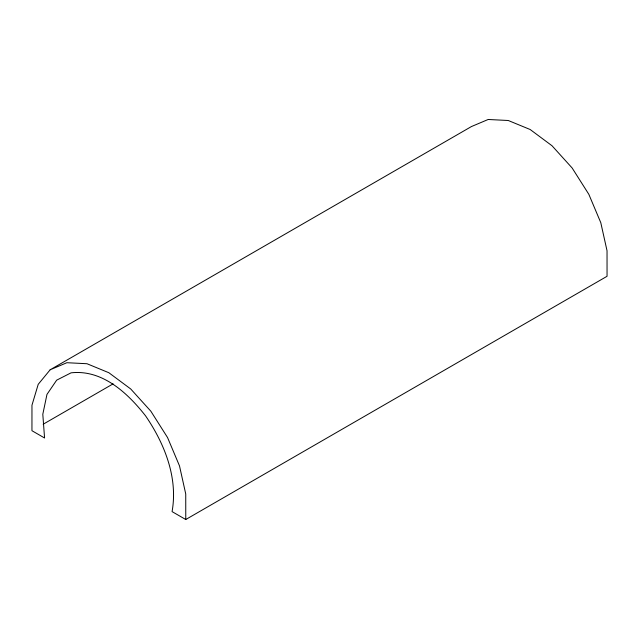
<?xml version="1.0" encoding="UTF-8"?>
<svg xmlns="http://www.w3.org/2000/svg" width="639" height="639" viewBox="0 0 639 639"><rect width="100%" height="100%" fill="white"/><g stroke="black" fill="none" stroke-linecap="round" stroke-linejoin="round"><path stroke-width="0.96" d="M50.169 369.773L38.212 384.327L31.966 405.206L31.95 430.71L44.57 437.995L42.805 414.272L46.966 394.399L56.671 380.157L71.057 372.841C102.328 369.286 127.696 393.081 145.588 415.877C164.527 443.642 178.153 477.549 172.075 511.615L185.765 519.515L607.05 276.288L607.034 250.76L600.788 222.676L588.831 194.312L572.121 167.961L552.016 145.756L530.146 129.501L508.269 120.499L488.164 119.485L471.454 126.546L50.169 369.773L66.879 362.712L86.984 363.727L108.854 372.729L130.731 388.983L150.836 411.189L167.546 437.539L179.503 465.903L185.741 493.987L185.765 519.515M43.172 424.232L113.103 383.863"/></g></svg>
